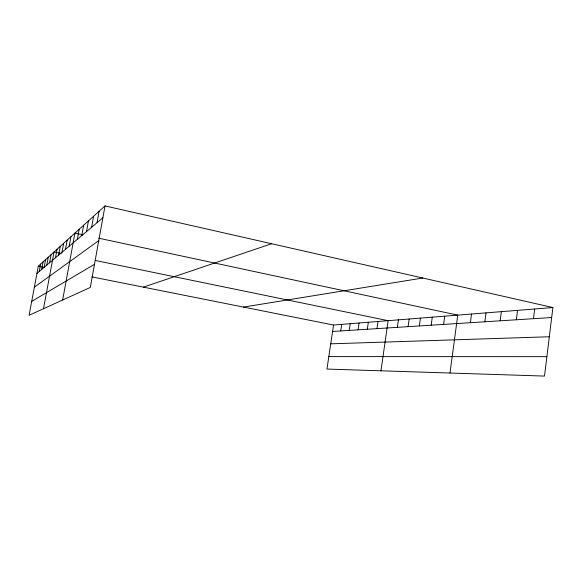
<?xml version="1.0" encoding="UTF-8"?>
<svg xmlns="http://www.w3.org/2000/svg" width="582" height="582" viewBox="0 0 582 582"><rect width="100%" height="100%" fill="white"/><g stroke="black" fill="none" stroke-linecap="round" stroke-linejoin="round"><path stroke-width="0.87" d="M552.9 307.543L544.505 376.081L326.96 369.061L333.544 325.025L552.9 307.543L105.015 205.919L38.296 266.214L29.1 315.269L90.305 287.45L105.015 205.919M533.483 318.689L534.698 308.998M516.343 319.773L517.536 310.366M500.156 320.806L501.342 311.654M484.857 321.781L486.021 312.876M470.365 322.697L471.515 314.033M449.988 373.026L457.758 315.131L98.773 238.22M443.579 324.4L444.692 316.172M419.353 325.942L420.444 318.099M431.167 325.192L432.273 317.161M408.091 326.655L409.168 319.001M397.346 327.339L398.408 319.86M376.976 328.634L378.009 321.482M380.97 370.799L388.129 320.675L95.564 260.525M367.315 329.252L368.333 322.253M349.215 330.401L350.204 323.701M358.068 329.841L359.072 322.995M340.732 330.94L341.699 324.378M91.607 227.286L93.615 216.228M97.041 222.702L99.115 211.259M77.326 239.326L79.167 229.279M81.778 235.572L83.67 225.205M86.529 231.563L88.479 220.862M61.968 252.282L63.62 243.327M65.475 249.314L67.177 240.119M69.193 246.179L70.939 236.714M62.638 300.021L74.925 233.113L82.877 234.815M44.159 267.298L45.592 259.616M46.8 265.065L48.27 257.2M49.579 262.722L51.085 254.661M43.497 308.722L54.046 251.984L61.161 253.446M55.494 257.739L57.065 249.249M58.644 255.083L60.259 246.368M39.241 271.438L40.616 264.119M41.642 269.415L43.046 261.922M36.957 273.373L102.876 217.777M34.374 287.152L98.751 240.635M31.704 301.396L94.473 264.323M143.361 287.144L271.634 243.727M243.451 307.078L422.772 278.021M332.584 331.456L551.678 317.532M330.736 343.831L549.321 336.76M328.823 356.613L546.884 356.664M38.296 266.214L44.37 267.422M91.818 276.872L333.544 325.025"/></g></svg>
